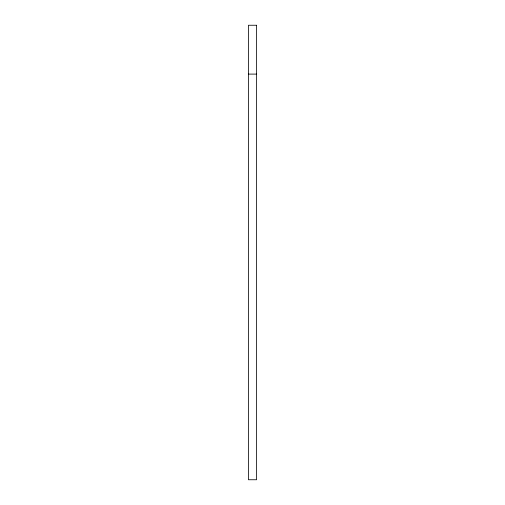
<?xml version="1.0" encoding="UTF-8"?>
<svg xmlns="http://www.w3.org/2000/svg" width="505" height="505" viewBox="0 0 505 505"><rect width="100%" height="100%" fill="white"/><g stroke="black" fill="none" stroke-linecap="round" stroke-linejoin="round"><path stroke-width="0.76" d="M248.428 74.102L256.572 74.102M256.572 25.25L248.428 25.25L248.428 479.75L256.572 479.75L256.572 25.25"/></g></svg>
